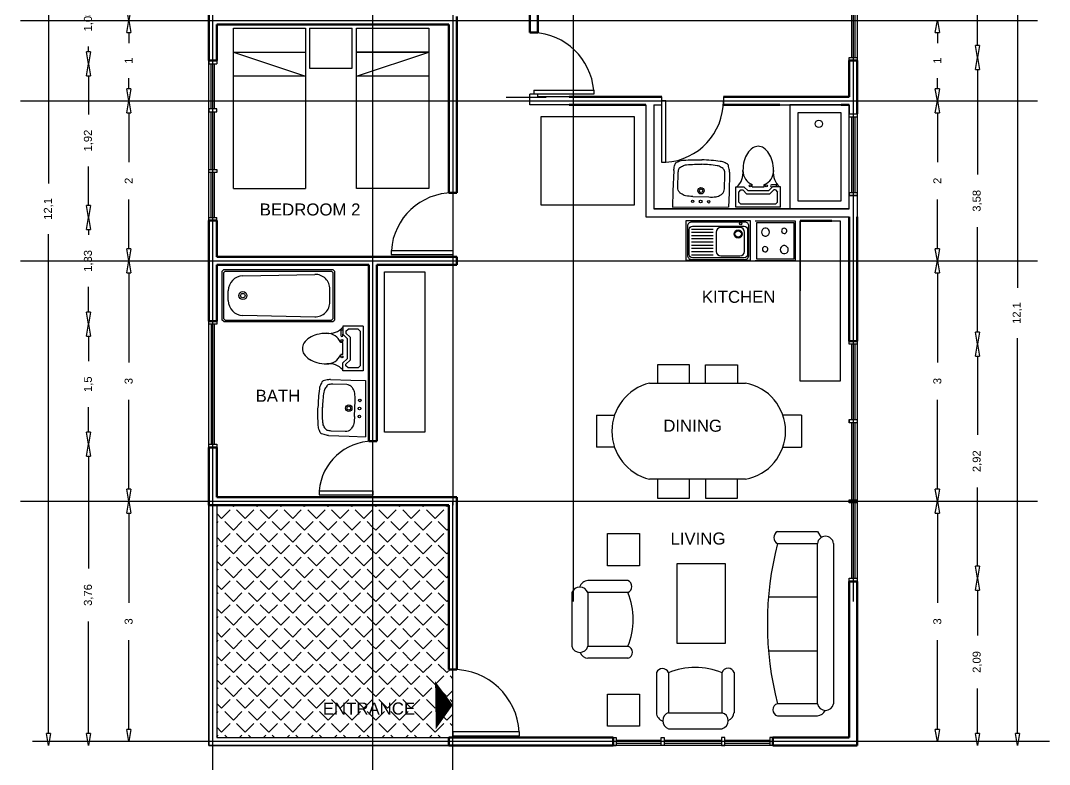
# Model space of a CAD drawing. Header units: inches. Extents: x 13.1 to 57.6, y 1.9 to 25.4.
# Drawn here: x 13.06 to 25.91, y 10.62 to 19.9 of the extents above; entities that cross this region are included whole.
import ezdxf

# ---------------------------------------------------------------- set-up
doc = ezdxf.new("R2010")
doc.units = ezdxf.units.IN
doc.header["$MEASUREMENT"] = 0
doc.linetypes.add('TRAZO_Y_PUNTO', pattern=[25.4, 12.7, -6.35, 0, -6.35])
for name, color, linetype in [('1', 250, 'Continuous'), ('2', 72, 'Continuous'), ('4', 202, 'Continuous'), ('5', 13, 'Continuous'), ('6', 253, 'Continuous'), ('7', 142, 'Continuous')]:
    doc.layers.add(name, color=color, linetype=linetype)
doc.layers.add('WALLS', color=6, linetype='Continuous', lineweight=50)
doc.styles.get("Standard").update_dxf_attribs({"font": 'arial.ttf'})
doc.dimstyles.new('ISO-25', dxfattribs={"dimtxt": 2.5, "dimasz": 2.5, "dimexe": 1.25, "dimexo": 0.625, "dimtad": 1, "dimtxsty": 'Standard', "dimcen": 2.5, "dimadec": 0, "dimazin": 0, "dimtfac": 1, "dimtmove": 0, "dimatfit": 3, "dimfxl": 1, "dimarcsym": 0})
pattern_1 = [(45, (-119.864, -193.45882), (-0.14817423, 0.14817423), [0.1524, -0.05715]), (135, (-119.864, -193.45882), (-0.14817423, -0.14817423), [0.1524, -0.05715])]

# ---------------------------------------------------------------- blocks, each defined once
blk = doc.blocks.new('_ClosedBlank')
at = {"layer": '1', "color": 0, "lineweight": -2}
for p, q in [((-1, 0.167), (0, 0)), ((-1, 0.167), (-1, -0.167)), ((0, 0), (-1, -0.167))]:
    blk.add_line(p, q, dxfattribs=at)
blk = doc.blocks.new('*D3')
at = {"layer": '1', "color": 0, "lineweight": -2, "transparency": 16777216}
for p, q in [((14.42, 22.902), (14.408, 22.902)), ((14.408, 22.752), (14.408, 21.61)), ((14.408, 20.052), (14.408, 21.144)), ((14.408, 19.902), (14.408, 19.902))]:
    blk.add_line(p, q, dxfattribs=at)
at = {"layer": '1', "color": 0, "lineweight": -2, "transparency": 16777216, "xscale": 0.15, "yscale": 0.15, "zscale": 0.15}
for p, rotation in [((14.408, 22.902), 90), ((14.408, 19.902), 270)]:
    blk.add_blockref('_ClosedBlank', p, dxfattribs=dict(at, rotation=rotation))
at = {"layer": '1', "color": 0, "transparency": 16777216, "insert": (14.408, 21.377), "char_height": 0.1, "attachment_point": 5, "rotation": 90}
blk.add_mtext('3', dxfattribs=at)
blk = doc.blocks.new('*D4')
at = {"layer": '1', "color": 0, "lineweight": -2, "transparency": 16777216}
for p, q in [((14.408, 18.752), (14.408, 18.135)), ((14.408, 17.052), (14.408, 17.669))]:
    blk.add_line(p, q, dxfattribs=at)
at = {"layer": '1', "color": 0, "lineweight": -2, "transparency": 16777216, "xscale": 0.15, "yscale": 0.15, "zscale": 0.15}
for p, rotation in [((14.408, 18.902), 90), ((14.408, 16.902), 270)]:
    blk.add_blockref('_ClosedBlank', p, dxfattribs=dict(at, rotation=rotation))
at = {"layer": '1', "color": 0, "transparency": 16777216, "insert": (14.408, 17.902), "char_height": 0.1, "attachment_point": 5, "rotation": 90}
blk.add_mtext('2', dxfattribs=at)
blk = doc.blocks.new('*D5')
at = {"layer": '1', "color": 0, "lineweight": -2, "transparency": 16777216}
for p, q in [((14.408, 19.752), (14.408, 19.62)), ((14.408, 19.052), (14.408, 19.183))]:
    blk.add_line(p, q, dxfattribs=at)
at = {"layer": '1', "color": 0, "lineweight": -2, "transparency": 16777216, "xscale": 0.15, "yscale": 0.15, "zscale": 0.15}
for p, rotation in [((14.408, 19.902), 90), ((14.408, 18.902), 270)]:
    blk.add_blockref('_ClosedBlank', p, dxfattribs=dict(at, rotation=rotation))
at = {"layer": '1', "color": 0, "transparency": 16777216, "insert": (14.408, 19.402), "char_height": 0.1, "attachment_point": 5, "rotation": 90}
blk.add_mtext('1', dxfattribs=at)
blk = doc.blocks.new('*D6')
at = {"layer": '1', "color": 0, "lineweight": -2, "transparency": 16777216}
for p, q in [((14.408, 16.752), (14.408, 15.635)), ((14.408, 14.052), (14.408, 15.169))]:
    blk.add_line(p, q, dxfattribs=at)
at = {"layer": '1', "color": 0, "lineweight": -2, "transparency": 16777216, "xscale": 0.15, "yscale": 0.15, "zscale": 0.15}
for p, rotation in [((14.408, 16.902), 90), ((14.408, 13.902), 270)]:
    blk.add_blockref('_ClosedBlank', p, dxfattribs=dict(at, rotation=rotation))
at = {"layer": '1', "color": 0, "transparency": 16777216, "insert": (14.408, 15.402), "char_height": 0.1, "attachment_point": 5, "rotation": 90}
blk.add_mtext('3', dxfattribs=at)
blk = doc.blocks.new('*D7')
at = {"layer": '1', "color": 0, "lineweight": -2, "transparency": 16777216}
for p, q in [((14.408, 13.752), (14.408, 12.635)), ((14.408, 11.052), (14.408, 12.169))]:
    blk.add_line(p, q, dxfattribs=at)
at = {"layer": '1', "color": 0, "lineweight": -2, "transparency": 16777216, "xscale": 0.15, "yscale": 0.15, "zscale": 0.15}
for p, rotation in [((14.408, 13.902), 90), ((14.408, 10.902), 270)]:
    blk.add_blockref('_ClosedBlank', p, dxfattribs=dict(at, rotation=rotation))
at = {"layer": '1', "color": 0, "transparency": 16777216, "insert": (14.408, 12.402), "char_height": 0.1, "attachment_point": 5, "rotation": 90}
blk.add_mtext('3', dxfattribs=at)
blk = doc.blocks.new('*D9')
at = {"layer": '1', "color": 0, "lineweight": -2, "transparency": 16777216}
for p, q in [((13.908, 20.295), (13.908, 20.227)), ((13.908, 19.513), (13.908, 19.577))]:
    blk.add_line(p, q, dxfattribs=at)
at = {"layer": '1', "color": 0, "lineweight": -2, "transparency": 16777216, "xscale": 0.15, "yscale": 0.15, "zscale": 0.15}
for p, rotation in [((13.908, 20.445), 90), ((13.908, 19.363), 270)]:
    blk.add_blockref('_ClosedBlank', p, dxfattribs=dict(at, rotation=rotation))
at = {"layer": '1', "color": 0, "transparency": 16777216, "insert": (13.908, 19.902), "char_height": 0.1, "attachment_point": 5, "rotation": 90}
blk.add_mtext('1,08', dxfattribs=at)
blk = doc.blocks.new('*D10')
at = {"layer": '1', "color": 0, "lineweight": -2, "transparency": 16777216}
for p, q in [((13.908, 19.213), (13.908, 18.729)), ((13.908, 17.595), (13.908, 18.079))]:
    blk.add_line(p, q, dxfattribs=at)
at = {"layer": '1', "color": 0, "lineweight": -2, "transparency": 16777216, "xscale": 0.15, "yscale": 0.15, "zscale": 0.15}
for p, rotation in [((13.908, 19.363), 90), ((13.908, 17.445), 270)]:
    blk.add_blockref('_ClosedBlank', p, dxfattribs=dict(at, rotation=rotation))
at = {"layer": '1', "color": 0, "transparency": 16777216, "insert": (13.908, 18.404), "char_height": 0.1, "attachment_point": 5, "rotation": 90}
blk.add_mtext('1,92', dxfattribs=at)
blk = doc.blocks.new('*D11')
at = {"layer": '1', "color": 0, "lineweight": -2, "transparency": 16777216}
for p, q in [((13.908, 17.295), (13.908, 17.227)), ((13.908, 16.263), (13.908, 16.577))]:
    blk.add_line(p, q, dxfattribs=at)
at = {"layer": '1', "color": 0, "lineweight": -2, "transparency": 16777216, "xscale": 0.15, "yscale": 0.15, "zscale": 0.15}
for p, rotation in [((13.908, 17.445), 90), ((13.908, 16.113), 270)]:
    blk.add_blockref('_ClosedBlank', p, dxfattribs=dict(at, rotation=rotation))
at = {"layer": '1', "color": 0, "transparency": 16777216, "insert": (13.908, 16.902), "char_height": 0.1, "attachment_point": 5, "rotation": 90}
blk.add_mtext('1,33', dxfattribs=at)
blk = doc.blocks.new('*D12')
at = {"layer": '1', "color": 0, "lineweight": -2, "transparency": 16777216}
for p, q in [((13.908, 15.963), (13.908, 15.65)), ((13.908, 14.763), (13.908, 15.076))]:
    blk.add_line(p, q, dxfattribs=at)
at = {"layer": '1', "color": 0, "lineweight": -2, "transparency": 16777216, "xscale": 0.15, "yscale": 0.15, "zscale": 0.15}
for p, rotation in [((13.908, 16.113), 90), ((13.908, 14.613), 270)]:
    blk.add_blockref('_ClosedBlank', p, dxfattribs=dict(at, rotation=rotation))
at = {"layer": '1', "color": 0, "transparency": 16777216, "insert": (13.908, 15.363), "char_height": 0.1, "attachment_point": 5, "rotation": 90}
blk.add_mtext('1,5', dxfattribs=at)
blk = doc.blocks.new('*D13')
at = {"layer": '1', "color": 0, "lineweight": -2, "transparency": 16777216}
for p, q in [((13.908, 14.463), (13.908, 13.062)), ((13.908, 11.002), (13.908, 12.403))]:
    blk.add_line(p, q, dxfattribs=at)
at = {"layer": '1', "color": 0, "lineweight": -2, "transparency": 16777216, "xscale": 0.15, "yscale": 0.15, "zscale": 0.15}
for p, rotation in [((13.908, 14.613), 90), ((13.908, 10.852), 270)]:
    blk.add_blockref('_ClosedBlank', p, dxfattribs=dict(at, rotation=rotation))
at = {"layer": '1', "color": 0, "transparency": 16777216, "insert": (13.908, 12.732), "char_height": 0.1, "attachment_point": 5, "rotation": 90}
blk.add_mtext('3,76', dxfattribs=at)
blk = doc.blocks.new('*D14')
at = {"layer": '1', "color": 0, "lineweight": -2, "transparency": 16777216}
for p, q in [((13.408, 22.802), (13.408, 17.867)), ((13.408, 11.002), (13.408, 17.236))]:
    blk.add_line(p, q, dxfattribs=at)
at = {"layer": '1', "color": 0, "lineweight": -2, "transparency": 16777216, "xscale": 0.15, "yscale": 0.15, "zscale": 0.15}
for p, rotation in [((13.408, 22.952), 90), ((13.408, 10.852), 270)]:
    blk.add_blockref('_ClosedBlank', p, dxfattribs=dict(at, rotation=rotation))
at = {"layer": '1', "color": 0, "transparency": 16777216, "insert": (13.408, 17.552), "char_height": 0.1, "attachment_point": 5, "rotation": 90}
blk.add_mtext('12,1', dxfattribs=at)
blk = doc.blocks.new('*D25')
at = {"layer": '1', "color": 0, "lineweight": -2, "transparency": 16777216}
for p, q in [((24.508, 13.752), (24.508, 12.635)), ((24.508, 11.052), (24.508, 12.169))]:
    blk.add_line(p, q, dxfattribs=at)
at = {"layer": '1', "color": 0, "lineweight": -2, "transparency": 16777216, "xscale": 0.15, "yscale": 0.15, "zscale": 0.15}
for p, rotation in [((24.508, 13.902), 90), ((24.508, 10.902), 270)]:
    blk.add_blockref('_ClosedBlank', p, dxfattribs=dict(at, rotation=rotation))
at = {"layer": '1', "color": 0, "transparency": 16777216, "insert": (24.508, 12.402), "char_height": 0.1, "attachment_point": 5, "rotation": 90}
blk.add_mtext('3', dxfattribs=at)
blk = doc.blocks.new('*D26')
at = {"layer": '1', "color": 0, "lineweight": -2, "transparency": 16777216}
for p, q in [((24.508, 16.752), (24.508, 15.635)), ((24.508, 14.052), (24.508, 15.169))]:
    blk.add_line(p, q, dxfattribs=at)
at = {"layer": '1', "color": 0, "lineweight": -2, "transparency": 16777216, "xscale": 0.15, "yscale": 0.15, "zscale": 0.15}
for p, rotation in [((24.508, 16.902), 90), ((24.508, 13.902), 270)]:
    blk.add_blockref('_ClosedBlank', p, dxfattribs=dict(at, rotation=rotation))
at = {"layer": '1', "color": 0, "transparency": 16777216, "insert": (24.508, 15.402), "char_height": 0.1, "attachment_point": 5, "rotation": 90}
blk.add_mtext('3', dxfattribs=at)
blk = doc.blocks.new('*D27')
at = {"layer": '1', "color": 0, "lineweight": -2, "transparency": 16777216}
for p, q in [((24.508, 18.752), (24.508, 18.135)), ((24.508, 17.052), (24.508, 17.669))]:
    blk.add_line(p, q, dxfattribs=at)
at = {"layer": '1', "color": 0, "lineweight": -2, "transparency": 16777216, "xscale": 0.15, "yscale": 0.15, "zscale": 0.15}
for p, rotation in [((24.508, 18.902), 90), ((24.508, 16.902), 270)]:
    blk.add_blockref('_ClosedBlank', p, dxfattribs=dict(at, rotation=rotation))
at = {"layer": '1', "color": 0, "transparency": 16777216, "insert": (24.508, 17.902), "char_height": 0.1, "attachment_point": 5, "rotation": 90}
blk.add_mtext('2', dxfattribs=at)
blk = doc.blocks.new('*D28')
at = {"layer": '1', "color": 0, "lineweight": -2, "transparency": 16777216}
for p, q in [((24.508, 19.752), (24.508, 19.62)), ((24.508, 19.052), (24.508, 19.183))]:
    blk.add_line(p, q, dxfattribs=at)
at = {"layer": '1', "color": 0, "lineweight": -2, "transparency": 16777216, "xscale": 0.15, "yscale": 0.15, "zscale": 0.15}
for p, rotation in [((24.508, 19.902), 90), ((24.508, 18.902), 270)]:
    blk.add_blockref('_ClosedBlank', p, dxfattribs=dict(at, rotation=rotation))
at = {"layer": '1', "color": 0, "transparency": 16777216, "insert": (24.508, 19.402), "char_height": 0.1, "attachment_point": 5, "rotation": 90}
blk.add_mtext('1', dxfattribs=at)
blk = doc.blocks.new('*D30')
at = {"layer": '1', "color": 0, "lineweight": -2, "transparency": 16777216}
for p, q in [((25.008, 12.791), (25.008, 12.227)), ((25.008, 11.002), (25.008, 11.566))]:
    blk.add_line(p, q, dxfattribs=at)
at = {"layer": '1', "color": 0, "lineweight": -2, "transparency": 16777216, "xscale": 0.15, "yscale": 0.15, "zscale": 0.15}
for p, rotation in [((25.008, 12.941), 90), ((25.008, 10.852), 270)]:
    blk.add_blockref('_ClosedBlank', p, dxfattribs=dict(at, rotation=rotation))
at = {"layer": '1', "color": 0, "transparency": 16777216, "insert": (25.008, 11.896), "char_height": 0.1, "attachment_point": 5, "rotation": 90}
blk.add_mtext('2,09', dxfattribs=at)
blk = doc.blocks.new('*D31')
at = {"layer": '1', "color": 0, "lineweight": -2, "transparency": 16777216}
for p, q in [((25.008, 15.713), (25.008, 14.732)), ((25.008, 13.091), (25.008, 14.072))]:
    blk.add_line(p, q, dxfattribs=at)
at = {"layer": '1', "color": 0, "lineweight": -2, "transparency": 16777216, "xscale": 0.15, "yscale": 0.15, "zscale": 0.15}
for p, rotation in [((25.008, 15.863), 90), ((25.008, 12.941), 270)]:
    blk.add_blockref('_ClosedBlank', p, dxfattribs=dict(at, rotation=rotation))
at = {"layer": '1', "color": 0, "transparency": 16777216, "insert": (25.008, 14.402), "char_height": 0.1, "attachment_point": 5, "rotation": 90}
blk.add_mtext('2,92', dxfattribs=at)
blk = doc.blocks.new('*D32')
at = {"layer": '1', "color": 0, "lineweight": -2, "transparency": 16777216}
for p, q in [((25.008, 19.291), (25.008, 17.982)), ((25.008, 16.013), (25.008, 17.322))]:
    blk.add_line(p, q, dxfattribs=at)
at = {"layer": '1', "color": 0, "lineweight": -2, "transparency": 16777216, "xscale": 0.15, "yscale": 0.15, "zscale": 0.15}
for p, rotation in [((25.008, 19.441), 90), ((25.008, 15.863), 270)]:
    blk.add_blockref('_ClosedBlank', p, dxfattribs=dict(at, rotation=rotation))
at = {"layer": '1', "color": 0, "transparency": 16777216, "insert": (25.008, 17.652), "char_height": 0.1, "attachment_point": 5, "rotation": 90}
blk.add_mtext('3,58', dxfattribs=at)
blk = doc.blocks.new('*D33')
at = {"layer": '1', "color": 0, "lineweight": -2, "transparency": 16777216}
for p, q in [((25.008, 22.213), (25.008, 21.232)), ((25.008, 19.591), (25.008, 20.572))]:
    blk.add_line(p, q, dxfattribs=at)
at = {"layer": '1', "color": 0, "lineweight": -2, "transparency": 16777216, "xscale": 0.15, "yscale": 0.15, "zscale": 0.15}
for p, rotation in [((25.008, 22.363), 90), ((25.008, 19.441), 270)]:
    blk.add_blockref('_ClosedBlank', p, dxfattribs=dict(at, rotation=rotation))
at = {"layer": '1', "color": 0, "transparency": 16777216, "insert": (25.008, 20.902), "char_height": 0.1, "attachment_point": 5, "rotation": 90}
blk.add_mtext('2,92', dxfattribs=at)
blk = doc.blocks.new('*D35')
at = {"layer": '1', "color": 0, "lineweight": -2, "transparency": 16777216}
for p, q in [((25.508, 22.802), (25.508, 16.567)), ((25.508, 11.002), (25.508, 15.936))]:
    blk.add_line(p, q, dxfattribs=at)
at = {"layer": '1', "color": 0, "lineweight": -2, "transparency": 16777216, "xscale": 0.15, "yscale": 0.15, "zscale": 0.15}
for p, rotation in [((25.508, 22.952), 90), ((25.508, 10.852), 270)]:
    blk.add_blockref('_ClosedBlank', p, dxfattribs=dict(at, rotation=rotation))
at = {"layer": '1', "color": 0, "transparency": 16777216, "insert": (25.508, 16.252), "char_height": 0.1, "attachment_point": 5, "rotation": 90}
blk.add_mtext('12,1', dxfattribs=at)
blk = doc.blocks.new('LP1FSI_50X80')
for p, q in [((6.525, -25.706), (6.255, -25.706)), ((6.525, -25.746), (6.255, -25.746)), ((6.525, -25.786), (6.255, -25.786)), ((6.525, -25.826), (6.255, -25.826)), ((6.525, -25.866), (6.255, -25.866)), ((6.525, -25.906), (6.255, -25.906)), ((6.525, -25.946), (6.255, -25.946)), ((6.525, -25.986), (6.255, -25.986)), ((6.255, -26.026), (6.525, -26.026))]:
    blk.add_line(p, q)
blk.add_lwpolyline([(6.987, -25.596), (6.987, -26.096), (6.19, -26.096), (6.19, -25.596)], close=True)
for points in [[(6.972, -25.666, 0.414214), (6.922, -25.616), (6.255, -25.616, 0.414214), (6.205, -25.666), (6.205, -26.031, 0.414214), (6.255, -26.081), (6.922, -26.081, 0.414214), (6.972, -26.031)], [(6.225, -25.706, -0.414214), (6.265, -25.666), (6.912, -25.666, -0.414214), (6.952, -25.706), (6.952, -26.021, -0.414214), (6.912, -26.061), (6.265, -26.061, -0.414214), (6.225, -26.021)], [(6.917, -25.741, 0.398342), (6.86, -25.684), (6.62, -25.684, 0.398341), (6.563, -25.741), (6.563, -25.981, 0.398341), (6.62, -26.038), (6.86, -26.038, 0.398341), (6.917, -25.981)]]:
    blk.add_lwpolyline(points, format="xyb", close=True)
for centre, radius in [((6.87, -25.636), 0.015), ((6.837, -25.764), 0.05), ((6.837, -25.764), 0.04)]:
    blk.add_circle(centre, radius)

msp = doc.modelspace()

# ---------------------------------------------------------------- hatches: boundary and pattern name
at = {"layer": '5'}
h = msp.add_hatch(dxfattribs=at)
h.set_pattern_fill('ANGLE', color=256, scale=0.03, angle=45, style=0)
h.set_pattern_definition(pattern_1)
h.paths.add_polyline_path([(15.508, 10.952), (17.458, 10.952), (17.458, 13.852), (15.508, 13.852)])
h.paths.add_polyline_path([(16.794, 11.198), (18.024, 11.198), (18.024, 11.431), (16.794, 11.431)], flags=9)
h = msp.add_hatch(dxfattribs=at)
h.set_pattern_fill('ANGLE', color=256, scale=0.03, angle=45, style=0)
h.set_pattern_definition(pattern_1)
h.paths.add_polyline_path([(17.458, 10.952), (18.408, 10.952), (18.458, 10.952), (18.458, 11.802), (18.408, 11.802), (18.408, 13.852), (17.458, 13.852)])
h.paths.add_polyline_path([(16.794, 11.198), (18.024, 11.198), (18.024, 11.431), (16.794, 11.431)], flags=9)

# ---------------------------------------------------------------- linework, layer by layer
for points in [[(15.408, 22.952), (23.508, 22.952), (23.508, 10.852), (15.408, 10.852), (15.408, 22.952)], [(19.417, 19.752), (19.517, 19.752)], [(19.517, 19.748), (19.517, 19.752)], [(19.517, 18.982), (19.417, 18.982)], [(19.908, 18.852), (19.417, 18.852), (19.417, 18.982)], [(19.908, 18.952), (19.517, 18.952), (19.517, 18.982)], [(20.408, 18.952), (20.408, 18.952)], [(20.967, 18.852), (21.067, 18.852), (21.067, 18.952)], [(21.837, 18.95), (21.837, 18.852)], [(23.408, 18.952), (23.308, 18.952)], [(23.308, 18.952), (23.408, 18.952)], [(23.508, 18.952), (23.508, 18.737)], [(20.867, 18.852), (20.867, 17.452)], [(20.967, 18.852), (20.967, 17.552), (23.408, 17.552)], [(21.837, 18.852), (23.408, 18.852)], [(23.308, 18.852), (23.408, 18.852), (23.408, 18.737)], [(23.408, 17.552), (23.408, 17.717), (23.508, 17.717)], [(23.508, 17.717), (23.508, 17.252)], [(20.867, 17.552), (20.867, 17.452), (23.408, 17.452)], [(20.967, 17.552), (20.967, 17.552), (23.408, 17.552)], [(23.408, 17.552), (20.967, 17.552)], [(23.408, 17.452), (23.408, 17.452)]]:
    msp.add_lwpolyline(points)
for points in [[(23.408, 18.852), (22.667, 18.852), (22.667, 17.552), (23.408, 17.552)], [(20.721, 17.598), (19.562, 17.598), (19.562, 18.706), (20.721, 18.706)], [(20.721, 17.598), (19.562, 17.598), (19.562, 18.706), (20.721, 18.706)], [(23.308, 18.752), (22.766, 18.752), (22.766, 17.651), (23.308, 17.651)]]:
    msp.add_lwpolyline(points, close=True)
msp.add_lwpolyline([(18.239, 11.356, 0.6, 0, 0), (18.457, 11.359, 0, 0, 0)], format="xyseb")
msp.add_circle((23.027, 18.614), 0.0455)
at = {"layer": '1'}
for p, q in [((23.438, 19.441), (23.438, 20.382)), ((23.478, 20.382), (23.478, 19.441)), ((19.417, 19.752), (19.517, 19.752)), ((15.408, 19.402), (15.408, 19.363)), ((15.508, 19.402), (15.408, 19.402)), ((15.408, 19.363), (15.508, 19.363)), ((15.438, 18.802), (15.438, 19.363)), ((15.478, 18.802), (15.478, 19.363)), ((15.508, 19.402), (15.508, 19.363)), ((23.478, 19.402), (23.438, 19.402)), ((19.467, 19.032), (19.517, 19.032)), ((19.467, 19.032), (20.217, 19.032)), ((19.467, 19.032), (19.467, 18.982)), ((20.217, 19.032), (20.217, 18.982)), ((20.217, 18.982), (19.467, 18.982)), ((21.068, 18.132), (21.067, 18.902)), ((21.117, 18.902), (21.067, 18.902)), ((21.118, 18.132), (21.117, 18.902)), ((15.438, 18.386), (15.438, 18.763)), ((15.478, 18.386), (15.478, 18.763)), ((23.438, 17.756), (23.438, 18.698)), ((23.478, 18.698), (23.478, 17.756)), ((15.438, 18.045), (15.438, 18.386)), ((15.478, 18.045), (15.478, 18.386)), ((21.118, 18.132), (21.068, 18.132)), ((15.438, 17.445), (15.438, 18.006)), ((15.478, 17.445), (15.478, 18.006)), ((23.408, 17.756), (23.408, 17.717)), ((23.508, 17.756), (23.508, 17.717)), ((15.408, 17.406), (15.408, 17.445)), ((15.408, 17.445), (15.508, 17.445)), ((15.408, 17.406), (15.508, 17.406)), ((15.508, 17.406), (15.508, 17.445)), ((17.688, 17.033), (18.458, 17.032)), ((17.688, 17.033), (17.688, 16.983)), ((17.688, 16.983), (18.458, 16.982)), ((18.458, 17.032), (18.458, 16.982)), ((15.438, 16.113), (15.438, 14.613)), ((15.478, 16.113), (15.438, 16.113)), ((15.478, 14.613), (15.478, 16.113)), ((23.438, 14.921), (23.438, 15.863)), ((23.478, 15.863), (23.478, 14.921)), ((23.408, 14.921), (23.408, 14.882)), ((23.508, 14.921), (23.508, 14.882)), ((23.438, 13.921), (23.438, 14.882)), ((23.478, 14.882), (23.478, 13.921)), ((15.438, 14.613), (15.478, 14.613)), ((16.788, 14.033), (16.788, 13.983)), ((16.79, 14.033), (17.458, 14.032)), ((17.457, 14.032), (17.458, 13.982)), ((16.788, 13.982), (17.458, 13.982)), ((23.408, 13.921), (23.408, 13.882)), ((23.438, 12.941), (23.438, 13.882)), ((23.478, 13.882), (23.478, 12.941)), ((23.508, 13.921), (23.508, 13.882)), ((19.286, 11.024), (18.458, 11.022)), ((18.458, 11.022), (18.458, 10.972)), ((18.458, 10.972), (19.288, 10.973)), ((19.288, 10.973), (19.288, 11.023)), ((20.458, 10.952), (20.458, 10.852)), ((20.458, 10.952), (20.497, 10.952)), ((20.497, 10.952), (20.497, 10.852)), ((22.414, 10.952), (22.414, 10.852)), ((22.453, 10.952), (22.414, 10.952)), ((22.453, 10.952), (22.453, 10.852)), ((20.458, 10.852), (20.497, 10.852)), ((20.497, 10.922), (21.058, 10.922)), ((20.497, 10.882), (21.058, 10.882)), ((21.097, 10.922), (21.437, 10.922)), ((21.097, 10.882), (21.437, 10.882)), ((21.437, 10.922), (21.814, 10.922)), ((21.437, 10.882), (21.814, 10.882)), ((21.853, 10.922), (22.414, 10.922)), ((21.853, 10.882), (22.414, 10.882)), ((22.453, 10.852), (22.414, 10.852))]:
    msp.add_line(p, q, dxfattribs=at)
for points in [[(23.408, 19.402), (23.408, 19.441), (23.508, 19.441), (23.508, 19.402)], [(15.408, 18.802), (15.408, 18.763), (15.508, 18.763), (15.508, 18.802)], [(23.508, 18.737), (23.508, 18.698), (23.408, 18.698), (23.408, 18.737)], [(15.408, 18.006), (15.408, 18.045), (15.508, 18.045), (15.508, 18.006)], [(23.508, 17.756), (23.508, 17.717), (23.408, 17.717), (23.408, 17.756)], [(15.408, 16.113), (15.408, 16.152), (15.508, 16.152), (15.508, 16.113)], [(23.508, 15.902), (23.508, 15.863), (23.408, 15.863), (23.408, 15.902)], [(23.508, 14.921), (23.508, 14.882), (23.408, 14.882), (23.408, 14.921)], [(15.408, 14.574), (15.408, 14.613), (15.508, 14.613), (15.508, 14.574)], [(23.508, 13.921), (23.508, 13.882), (23.408, 13.882), (23.408, 13.921)], [(23.508, 12.941), (23.508, 12.902), (23.408, 12.902), (23.408, 12.941)], [(21.058, 10.952), (21.097, 10.952), (21.097, 10.852), (21.058, 10.852)], [(21.853, 10.952), (21.814, 10.952), (21.814, 10.852), (21.853, 10.852)]]:
    msp.add_lwpolyline(points, close=True, dxfattribs=at)
at = {"layer": '1', "linetype": 'TRAZO_Y_PUNTO'}
for centre, radius, start, end in [((19.429, 18.962), 0.791, 5.0625, 87.2758), ((21.065, 18.903), 0.772, 273.9314, 359.9311), ((18.459, 16.98), 0.772, 90.0689, 176.0686), ((17.459, 13.979), 0.673, 90.0939, 175.4398), ((18.458, 10.972), 0.83, 3.5763, 90)]:
    msp.add_arc(centre, radius, start, end, dxfattribs=at)
at = {"layer": '2', "linetype": 'TRAZO_Y_PUNTO'}
for p, q in [((15.458, 8.612), (15.458, 25.352)), ((17.458, 8.612), (17.458, 25.352)), ((18.458, 25.352), (18.458, 13.852)), ((19.958, 25.352), (19.958, 8.612)), ((23.458, 25.352), (23.458, 8.612)), ((13.058, 19.902), (25.908, 19.902)), ((13.058, 18.902), (25.908, 18.902)), ((13.058, 16.902), (25.908, 16.902)), ((13.058, 13.902), (25.908, 13.902)), ((18.458, 8.612), (18.458, 13.902)), ((25.908, 10.902), (13.058, 10.902))]:
    msp.add_line(p, q, dxfattribs=at)
at = {"layer": '4'}
for p, q in [((15.408, 13.852), (15.408, 10.852)), ((15.508, 13.852), (15.508, 10.952)), ((15.508, 10.952), (18.408, 10.952)), ((15.408, 10.852), (18.408, 10.852))]:
    msp.add_line(p, q, dxfattribs=at)
at = {"layer": '5'}
for p, q in [((15.718, 17.807), (15.718, 19.807)), ((15.718, 19.807), (16.618, 19.807)), ((16.618, 19.807), (16.618, 17.807)), ((16.666, 19.807), (16.666, 19.307)), ((16.666, 19.807), (17.198, 19.807)), ((17.198, 19.307), (17.198, 19.807)), ((17.255, 17.807), (17.255, 19.807)), ((17.255, 19.807), (18.155, 19.807)), ((18.155, 19.807), (18.155, 17.807)), ((15.718, 19.507), (16.618, 19.507)), ((15.718, 19.507), (16.618, 19.207)), ((17.255, 19.507), (18.155, 19.507)), ((17.255, 19.207), (18.155, 19.507)), ((18.155, 19.507), (17.255, 19.507)), ((16.666, 19.307), (17.198, 19.307)), ((16.618, 19.207), (15.718, 19.207)), ((18.155, 19.207), (17.255, 19.207)), ((17.255, 17.807), (17.255, 18.768)), ((15.718, 17.807), (16.618, 17.807)), ((18.155, 17.807), (17.255, 17.807)), ((22.794, 15.402), (22.794, 17.402)), ((22.794, 17.402), (23.294, 17.402)), ((23.294, 17.402), (23.294, 15.402)), ((17.605, 14.764), (17.605, 16.764)), ((17.605, 16.764), (18.105, 16.764)), ((18.105, 16.764), (18.105, 14.764)), ((21.413, 15.604), (21.013, 15.604)), ((21.013, 15.604), (21.013, 15.377)), ((21.413, 15.377), (21.413, 15.604)), ((21.613, 15.604), (22.013, 15.604)), ((21.613, 15.377), (21.613, 15.604)), ((22.013, 15.604), (22.013, 15.377)), ((20.913, 15.377), (22.113, 15.377)), ((23.294, 15.402), (22.794, 15.402)), ((20.25, 14.977), (20.476, 14.977)), ((20.25, 14.977), (20.25, 14.577)), ((22.813, 14.977), (22.579, 14.977)), ((22.813, 14.977), (22.813, 14.577)), ((18.105, 14.764), (17.605, 14.764)), ((20.476, 14.577), (20.25, 14.577)), ((22.579, 14.577), (22.813, 14.577)), ((22.113, 14.177), (20.913, 14.177)), ((21.013, 14.177), (21.013, 13.939)), ((21.413, 13.939), (21.413, 14.177)), ((21.613, 14.177), (21.613, 13.939)), ((22.013, 13.939), (22.013, 14.177)), ((21.013, 13.939), (21.413, 13.939)), ((21.613, 13.939), (22.013, 13.939)), ((20.39, 13.098), (20.39, 13.498)), ((20.39, 13.498), (20.79, 13.498)), ((20.79, 13.498), (20.79, 13.098)), ((22.511, 13.524), (23.011, 13.524)), ((23.011, 13.524), (23.058, 13.449)), ((22.511, 13.374), (23.011, 13.374)), ((23.011, 11.374), (23.011, 13.374)), ((23.211, 13.374), (23.211, 11.374)), ((21.258, 12.125), (21.258, 13.125)), ((21.258, 13.125), (21.858, 13.125)), ((21.858, 13.125), (21.858, 12.125)), ((20.79, 13.098), (20.39, 13.098)), ((20.643, 12.912), (20.143, 12.912)), ((19.943, 12.762), (19.943, 12.092)), ((20.143, 12.762), (20.143, 12.092)), ((20.643, 12.762), (20.143, 12.762)), ((23.011, 12.704), (22.399, 12.704)), ((20.143, 12.092), (20.643, 12.092)), ((21.858, 12.125), (21.258, 12.125)), ((22.4, 12.034), (23.011, 12.034)), ((20.643, 11.942), (20.143, 11.942)), ((20.999, 11.763), (20.999, 11.263)), ((21.149, 11.763), (21.149, 11.263)), ((21.819, 11.263), (21.819, 11.763)), ((21.969, 11.763), (21.969, 11.263)), ((20.39, 11.096), (20.39, 11.496)), ((20.39, 11.496), (20.79, 11.496)), ((20.79, 11.496), (20.79, 11.096)), ((23.011, 11.374), (22.511, 11.374)), ((21.149, 11.263), (21.819, 11.263)), ((22.511, 11.224), (23.011, 11.224)), ((20.79, 11.096), (20.39, 11.096)), ((21.149, 11.063), (21.819, 11.063))]:
    msp.add_line(p, q, dxfattribs=at)
for centre, radius, start, end in [((21.061, 14.777), 0.618, 103.8482, 256.1518), ((22.002, 14.777), 0.61, 280.5053, 79.4947), ((22.549, 13.449), 0.084, 116.7969, 243.2031), ((26.422, 12.374), 4.037, 165.6568, 194.3432), ((23.111, 13.364), 0.101, 5.9769, 174.0231), ((20.154, 12.79), 0.122, 94.9159, 160.5114), ((20.612, 12.837), 0.0811, 292.4491, 67.5509), ((20.043, 12.724), 0.107, 20.4615, 159.5385), ((19.841, 12.427), 0.869, 337.337, 22.663), ((20.043, 12.118), 0.103, 194.7621, 345.2379), ((20.621, 12.017), 0.0782, 286.3869, 73.6131), ((20.146, 12.045), 0.103, 196.9684, 268.6447), ((21.484, 10.96), 0.869, 67.337, 112.663), ((21.074, 11.732), 0.0811, 22.4491, 157.5509), ((21.894, 11.741), 0.0782, 16.3869, 163.6131), ((22.529, 11.299), 0.077, 102.9632, 257.0368), ((23.111, 11.394), 0.102, 191.2151, 348.7849), ((21.12, 11.273), 0.122, 184.9159, 250.5114), ((21.186, 11.163), 0.107, 110.4615, 249.5385), ((21.792, 11.163), 0.103, 284.7621, 75.2379), ((21.865, 11.265), 0.103, 286.9684, 358.6447), ((23.002, 11.342), 0.118, 274.7782, 335.0136)]:
    msp.add_arc(centre, radius, start, end, dxfattribs=at)
at = {"layer": '6'}
for p, q in [((19.096, 18.901), (19.617, 18.901)), ((19.621, 18.94), (19.121, 18.94)), ((21.265, 17.822), (21.271, 17.997)), ((21.85, 17.803), (21.855, 17.978)), ((21.991, 17.826), (22.093, 17.826)), ((21.991, 17.572), (21.991, 17.826)), ((22.029, 17.762), (22.055, 17.788)), ((22.029, 17.635), (22.029, 17.762)), ((22.055, 17.788), (22.077, 17.788)), ((22.128, 17.737), (22.077, 17.788)), ((22.144, 17.775), (22.093, 17.826)), ((22.413, 17.737), (22.128, 17.737)), ((22.398, 17.775), (22.144, 17.775)), ((22.194, 17.826), (22.194, 17.854)), ((22.194, 17.826), (22.347, 17.826)), ((22.347, 17.826), (22.347, 17.854)), ((22.398, 17.775), (22.448, 17.826)), ((22.413, 17.737), (22.464, 17.788)), ((22.499, 17.851), (22.436, 17.851)), ((22.436, 17.826), (22.448, 17.826)), ((22.55, 17.826), (22.448, 17.826)), ((22.486, 17.788), (22.464, 17.788)), ((22.486, 17.788), (22.512, 17.762)), ((22.499, 17.826), (22.499, 17.851)), ((22.512, 17.635), (22.512, 17.762)), ((22.55, 17.572), (22.55, 17.826)), ((21.454, 17.706), (21.654, 17.7)), ((22.055, 17.61), (22.029, 17.635)), ((22.486, 17.61), (22.055, 17.61)), ((22.512, 17.635), (22.486, 17.61)), ((21.9, 17.572), (21.2, 17.57)), ((22.55, 17.572), (21.991, 17.572)), ((22.234, 17.402), (22.734, 17.402)), ((22.254, 16.922), (22.254, 17.382)), ((22.254, 17.382), (22.714, 17.382)), ((22.714, 17.382), (22.714, 16.922)), ((22.734, 17.402), (22.734, 16.902)), ((22.794, 17.402), (22.794, 16.528)), ((22.734, 16.902), (22.234, 16.902)), ((22.714, 16.922), (22.254, 16.922)), ((15.577, 16.775), (15.596, 16.794)), ((15.577, 16.162), (15.577, 16.775)), ((15.596, 16.794), (16.959, 16.794)), ((15.596, 16.756), (15.614, 16.775)), ((15.596, 16.181), (15.596, 16.756)), ((15.614, 16.775), (16.94, 16.775)), ((15.834, 16.715), (16.732, 16.733)), ((16.959, 16.756), (16.94, 16.775)), ((16.977, 16.775), (16.959, 16.794)), ((16.959, 16.756), (16.959, 16.181)), ((16.977, 16.775), (16.977, 16.162)), ((15.651, 16.408), (15.651, 16.529)), ((16.921, 16.39), (16.921, 16.548)), ((15.834, 16.223), (16.732, 16.204)), ((15.596, 16.144), (15.577, 16.162)), ((15.614, 16.162), (15.596, 16.181)), ((15.596, 16.144), (16.959, 16.144)), ((15.614, 16.162), (16.94, 16.162)), ((16.94, 16.162), (16.959, 16.181)), ((16.959, 16.144), (16.977, 16.162)), ((17.084, 16.087), (17.084, 15.986)), ((17.338, 16.087), (17.084, 16.087)), ((17.338, 16.087), (17.338, 15.529)), ((17.084, 16.037), (17.059, 16.037)), ((17.059, 16.037), (17.059, 15.973)), ((17.135, 15.935), (17.084, 15.986)), ((17.084, 15.973), (17.084, 15.986)), ((17.122, 16.024), (17.148, 16.049)), ((17.122, 16.024), (17.122, 16.002)), ((17.173, 15.951), (17.122, 16.002)), ((17.135, 15.935), (17.135, 15.681)), ((17.275, 16.049), (17.148, 16.049)), ((17.173, 15.951), (17.173, 15.665)), ((17.275, 16.049), (17.3, 16.024)), ((17.3, 16.024), (17.3, 15.592)), ((17.084, 15.884), (17.056, 15.884)), ((17.084, 15.732), (17.084, 15.884)), ((17.084, 15.732), (17.056, 15.732)), ((17.135, 15.681), (17.084, 15.63)), ((17.084, 15.529), (17.084, 15.63)), ((17.173, 15.665), (17.122, 15.614)), ((17.122, 15.592), (17.122, 15.614)), ((17.148, 15.567), (17.122, 15.592)), ((17.275, 15.567), (17.148, 15.567)), ((17.3, 15.592), (17.275, 15.567)), ((17.338, 15.529), (17.084, 15.529)), ((17.132, 15.358), (16.957, 15.363)), ((17.364, 15.408), (17.365, 14.708)), ((17.229, 14.962), (17.235, 15.162)), ((17.113, 14.773), (16.938, 14.779))]:
    msp.add_line(p, q, dxfattribs=at)
for points in [[(21.216, 18.031, -0.050121), (21.219, 18.056, -0.019098), (21.236, 18.118, -0.114272), (21.239, 18.123, -0.046842), (21.245, 18.13, -0.051631), (21.252, 18.134, -0.003481), (21.279, 18.146, -0.085233), (21.34, 18.16, -0.022849), (21.571, 18.163)], [(21.913, 18.009, 0.050121), (21.911, 18.033, 0.019098), (21.898, 18.097, 0.114272), (21.895, 18.102, 0.046842), (21.89, 18.109, 0.051631), (21.883, 18.113, 0.003481), (21.857, 18.127, 0.085233), (21.797, 18.145, 0.022849), (21.566, 18.163)], [(21.271, 17.997, -0.069687), (21.279, 18.047, -0.146498), (21.293, 18.067, -0.03067), (21.3, 18.072, -0.009797), (21.324, 18.086, -0.10715), (21.377, 18.102, -0.03047), (21.57, 18.108)], [(21.855, 17.978, 0.069687), (21.85, 18.028, 0.146498), (21.838, 18.049, 0.03067), (21.831, 18.054, 0.009797), (21.808, 18.07, 0.10715), (21.757, 18.09, 0.03047), (21.565, 18.108)], [(21.454, 17.706, -0.031099), (21.363, 17.715, -0.093699), (21.334, 17.725, -0.022489), (21.306, 17.743, -0.036404), (21.29, 17.757, -0.109687), (21.271, 17.785, -0.100395), (21.265, 17.822)], [(21.654, 17.7, 0.031099), (21.745, 17.702, 0.093699), (21.774, 17.711, 0.022489), (21.803, 17.727, 0.036404), (21.82, 17.739, 0.109687), (21.841, 17.767, 0.100395), (21.85, 17.803)], [(16.927, 15.42, 0.050121), (16.902, 15.419, 0.019098), (16.838, 15.406, 0.114272), (16.833, 15.403, 0.046842), (16.827, 15.398, 0.051631), (16.822, 15.391, 0.003481), (16.809, 15.365, 0.085233), (16.79, 15.305, 0.022849), (16.772, 15.074)], [(16.957, 15.363, 0.069687), (16.907, 15.358, 0.146498), (16.886, 15.346, 0.03067), (16.881, 15.339, 0.009797), (16.865, 15.316, 0.10715), (16.845, 15.265, 0.03047), (16.827, 15.072)], [(17.235, 15.162, 0.031099), (17.233, 15.253, 0.093699), (17.224, 15.282, 0.022489), (17.208, 15.311, 0.036404), (17.196, 15.328, 0.109687), (17.168, 15.349, 0.100395), (17.132, 15.358)], [(16.904, 14.724, -0.050121), (16.879, 14.727, -0.019098), (16.817, 14.744, -0.114272), (16.812, 14.747, -0.046842), (16.806, 14.752, -0.051631), (16.801, 14.76, -0.003481), (16.79, 14.787, -0.085233), (16.776, 14.848, -0.022849), (16.773, 15.079)], [(16.938, 14.779, -0.069687), (16.888, 14.787, -0.146498), (16.869, 14.801, -0.03067), (16.863, 14.808, -0.009797), (16.85, 14.832, -0.10715), (16.833, 14.885, -0.03047), (16.828, 15.077)], [(17.229, 14.962, -0.031099), (17.22, 14.871, -0.093699), (17.21, 14.842, -0.022489), (17.192, 14.814, -0.036404), (17.179, 14.798, -0.109687), (17.15, 14.779, -0.100395), (17.113, 14.773)]]:
    msp.add_lwpolyline(points, format="xyb", dxfattribs=at)
for points in [[(21.216, 18.031), (21.206, 17.774), (21.2, 17.572)], [(21.913, 18.009), (21.906, 17.751), (21.9, 17.572)], [(16.927, 15.42), (17.184, 15.413), (17.364, 15.408)], [(16.904, 14.724), (17.161, 14.714), (17.364, 14.708)]]:
    msp.add_lwpolyline(points, dxfattribs=at)
for centre, radius in [((21.556, 17.778), 0.04), ((21.556, 17.778), 0.023), ((22.169, 17.838), 0.0127), ((22.372, 17.838), 0.0127), ((21.452, 17.646), 0.015), ((21.552, 17.643), 0.0175), ((21.652, 17.64), 0.015), ((15.834, 16.469), 0.05), ((15.834, 16.469), 0.0275), ((17.072, 15.91), 0.0127), ((17.072, 15.706), 0.0127), ((17.295, 15.16), 0.015), ((17.157, 15.064), 0.04), ((17.157, 15.064), 0.023), ((17.292, 15.06), 0.0175), ((17.289, 14.96), 0.015)]:
    msp.add_circle(centre, radius, dxfattribs=at)
for centre, radius, start, end in [((22.328, 18.124), 0.227, 123.5336, 147.9941), ((22.271, 18.211), 0.122, 90, 123.534), ((22.271, 18.211), 0.122, 56.4662, 90.0002), ((22.213, 18.124), 0.227, 32.0055, 56.466), ((22.566, 18.029), 0.486, 165.4857, 179.9999), ((22.42, 18.067), 0.335, 147.9949, 165.4861), ((22.121, 18.067), 0.335, 14.5139, 32.0051), ((21.975, 18.029), 0.486, 0.0001, 14.5143), ((21.854, 17.998), 0.228, 311.089, 7.7989), ((22.271, 18.029), 0.191, 180, 246.4218), ((22.271, 18.029), 0.191, 293.5782, 0), ((22.687, 17.998), 0.228, 172.2011, 228.911), ((22.436, 17.838), 0.0127, 90, 270), ((22.362, 17.262), 0.0504, 340.5265, 300.5754), ((22.357, 17.266), 0.0563, 302.7217, 338.3802), ((22.596, 17.277), 0.0334, 6.7329, 353.2671), ((22.61, 17.277), 0.0194, 348.3527, 11.6473), ((22.596, 17.043), 0.0504, 340.5265, 300.5754), ((22.356, 17.048), 0.0334, 6.7329, 353.2671), ((22.37, 17.048), 0.0194, 348.3527, 11.6473), ((22.592, 17.047), 0.0563, 302.7217, 338.3802), ((15.837, 16.529), 0.186, 90.9878, 180), ((16.736, 16.548), 0.186, 0, 90.9878), ((15.837, 16.408), 0.186, 180, 269.0122), ((16.736, 16.39), 0.186, 269.0122, 0), ((16.912, 16.225), 0.228, 262.2011, 318.911), ((16.786, 15.75), 0.227, 122.0055, 146.466), ((16.843, 15.658), 0.335, 104.5139, 122.0051), ((16.881, 15.512), 0.486, 90.0001, 104.5143), ((16.881, 15.808), 0.191, 23.5782, 90), ((17.072, 15.973), 0.0127, 180, 0), ((16.699, 15.808), 0.122, 146.4662, 180.0002), ((16.699, 15.808), 0.122, 180, 213.534), ((16.786, 15.866), 0.227, 213.5336, 237.9941), ((16.881, 15.808), 0.191, 270, 336.4218), ((16.843, 15.958), 0.335, 237.9949, 255.4861), ((16.881, 16.104), 0.486, 255.4857, 269.9999), ((16.912, 15.391), 0.228, 41.089, 97.7989)]:
    msp.add_arc(centre, radius, start, end, dxfattribs=at)
at = {"layer": 'WALLS'}
for p, q in [((19.417, 22.852), (19.417, 19.752)), ((19.517, 22.852), (19.517, 19.752)), ((15.408, 19.402), (15.408, 20.406)), ((18.508, 17.752), (18.508, 19.952)), ((15.508, 19.852), (18.408, 19.852)), ((15.508, 19.402), (15.508, 19.852)), ((18.408, 19.852), (18.408, 17.752)), ((19.417, 19.752), (19.517, 19.752)), ((15.408, 19.402), (15.508, 19.402)), ((23.408, 19.402), (23.408, 18.952)), ((23.408, 19.402), (23.508, 19.402)), ((23.508, 19.402), (23.508, 18.737)), ((19.908, 18.952), (21.067, 18.952)), ((21.837, 18.952), (23.408, 18.952)), ((23.308, 18.952), (23.408, 18.952)), ((19.908, 18.852), (20.867, 18.852)), ((21.837, 18.852), (22.54, 18.852)), ((23.308, 18.852), (23.408, 18.852)), ((18.408, 17.752), (18.508, 17.752)), ((15.408, 16.152), (15.408, 17.406)), ((15.408, 17.406), (15.508, 17.406)), ((15.508, 16.952), (15.508, 17.406)), ((22.794, 17.402), (23.192, 17.402)), ((23.408, 17.452), (23.408, 17.352)), ((23.408, 17.452), (23.408, 15.902)), ((23.508, 17.452), (23.508, 15.902)), ((15.508, 16.952), (18.508, 16.952)), ((15.508, 16.852), (17.408, 16.852)), ((15.508, 16.152), (15.508, 16.852)), ((17.408, 14.652), (17.408, 16.852)), ((17.508, 14.652), (17.508, 16.852)), ((17.508, 16.852), (18.508, 16.852)), ((18.508, 16.952), (18.508, 16.852)), ((15.408, 16.152), (15.508, 16.152)), ((23.408, 15.902), (23.508, 15.902)), ((17.408, 14.652), (17.508, 14.652)), ((15.408, 13.852), (15.408, 14.574)), ((15.408, 14.574), (15.508, 14.574)), ((15.508, 13.952), (15.508, 14.574)), ((15.508, 13.952), (17.508, 13.952)), ((17.508, 13.952), (18.508, 13.952)), ((18.508, 11.802), (18.508, 13.952)), ((15.408, 13.852), (18.408, 13.852)), ((18.408, 11.802), (18.408, 13.852)), ((23.408, 12.902), (23.408, 10.952)), ((23.408, 12.902), (23.508, 12.902)), ((23.508, 12.902), (23.508, 10.852)), ((18.408, 11.802), (18.508, 11.802)), ((20.458, 10.952), (18.408, 10.952)), ((18.408, 10.952), (18.408, 10.852)), ((20.458, 10.952), (20.458, 10.852)), ((23.408, 10.952), (22.453, 10.952)), ((22.453, 10.952), (22.453, 10.852)), ((20.458, 10.852), (18.408, 10.852)), ((23.508, 10.852), (22.453, 10.852))]:
    msp.add_line(p, q, dxfattribs=at)

# ---------------------------------------------------------------- block references
at = {"layer": '6'}
msp.add_blockref('LP1FSI_50X80', (15.183, 43.002), dxfattribs=at)

# ---------------------------------------------------------------- texts
at = {"layer": '7'}
for s, p in [('BEDROOM 2', (16.045, 17.469)), ('KITCHEN', (21.567, 16.379)), ('BATH', (15.993, 15.144)), ('DINING', (21.085, 14.77)), ('LIVING', (21.175, 13.362)), ('ENTRANCE', (16.833, 11.24))]:
    msp.add_text(s, height=0.15, dxfattribs=at).set_placement(p)

# ---------------------------------------------------------------- dimensions: what is measured, and where the dimension line sits
at = {"layer": '1'}
for base, p1, p2, picture, middle in [((13.408, 10.852), (13.408, 22.952), (13.408, 10.852), '*D14', (13.408, 17.552)), ((14.408, 19.902), (14.42, 22.902), (14.408, 19.902), '*D3', (14.408, 21.377)), ((25.508, 10.852), (25.508, 22.952), (25.508, 10.852), '*D35', (25.508, 16.252)), ((13.908, 19.363), (13.908, 20.445), (13.908, 19.363), '*D9', (13.908, 19.902)), ((14.408, 18.902), (14.408, 19.902), (14.408, 18.902), '*D5', (14.408, 19.402)), ((24.508, 19.902), (24.508, 18.902), (24.508, 19.902), '*D28', (24.508, 19.402)), ((13.908, 17.445), (13.908, 19.363), (13.908, 17.445), '*D10', (13.908, 18.404)), ((14.408, 16.902), (14.408, 18.902), (14.408, 16.902), '*D4', (14.408, 17.902)), ((13.908, 16.113), (13.908, 17.445), (13.908, 16.113), '*D11', (13.908, 16.902)), ((24.508, 13.902), (24.508, 16.902), (24.508, 13.902), '*D26', (24.508, 15.402))]:
    dim = msp.add_linear_dim(base=base, p1=p1, p2=p2, angle=90, dimstyle='ISO-25', override={"dimtxt": 0.1, "dimasz": 0.15, "dimexe": 0, "dimexo": 0, "dimgap": 0.2, "dimtad": 0, "dimblk1": 'ClosedBlank', "dimblk2": 'ClosedBlank', "dimsah": 1}, dxfattribs=at)
    dim.commit()
    dim.dimension.update_dxf_attribs({"geometry": picture, "text_midpoint": middle, "dimtype": 160})
for base, p1, p2, picture, middle in [((25.008, 22.363), (25.008, 19.441), (25.008, 22.363), '*D33', (25.008, 20.902)), ((25.008, 19.441), (25.008, 15.863), (25.008, 19.441), '*D32', (25.008, 17.652)), ((24.508, 16.902), (24.508, 18.902), (24.508, 16.902), '*D27', (24.508, 17.902)), ((14.408, 13.902), (14.408, 16.902), (14.408, 13.902), '*D6', (14.408, 15.402)), ((13.908, 14.613), (13.908, 16.113), (13.908, 14.613), '*D12', (13.908, 15.363)), ((25.008, 12.941), (25.008, 15.863), (25.008, 12.941), '*D31', (25.008, 14.402)), ((13.908, 10.852), (13.908, 14.613), (13.908, 10.852), '*D13', (13.908, 12.732)), ((14.408, 10.902), (14.408, 13.902), (14.408, 10.902), '*D7', (14.408, 12.402)), ((24.508, 13.902), (24.508, 10.902), (24.508, 13.902), '*D25', (24.508, 12.402)), ((25.008, 10.852), (25.008, 12.941), (25.008, 10.852), '*D30', (25.008, 11.896))]:
    dim = msp.add_linear_dim(base=base, p1=p1, p2=p2, angle=90, dimstyle='ISO-25', override={"dimtxt": 0.1, "dimasz": 0.15, "dimexe": 0, "dimexo": 0, "dimgap": 0.2, "dimtad": 0, "dimblk1": 'ClosedBlank', "dimblk2": 'ClosedBlank', "dimsah": 1}, dxfattribs=at)
    dim.commit()
    dim.dimension.update_dxf_attribs({"geometry": picture, "text_midpoint": middle})

doc.saveas('drawing.dxf')
